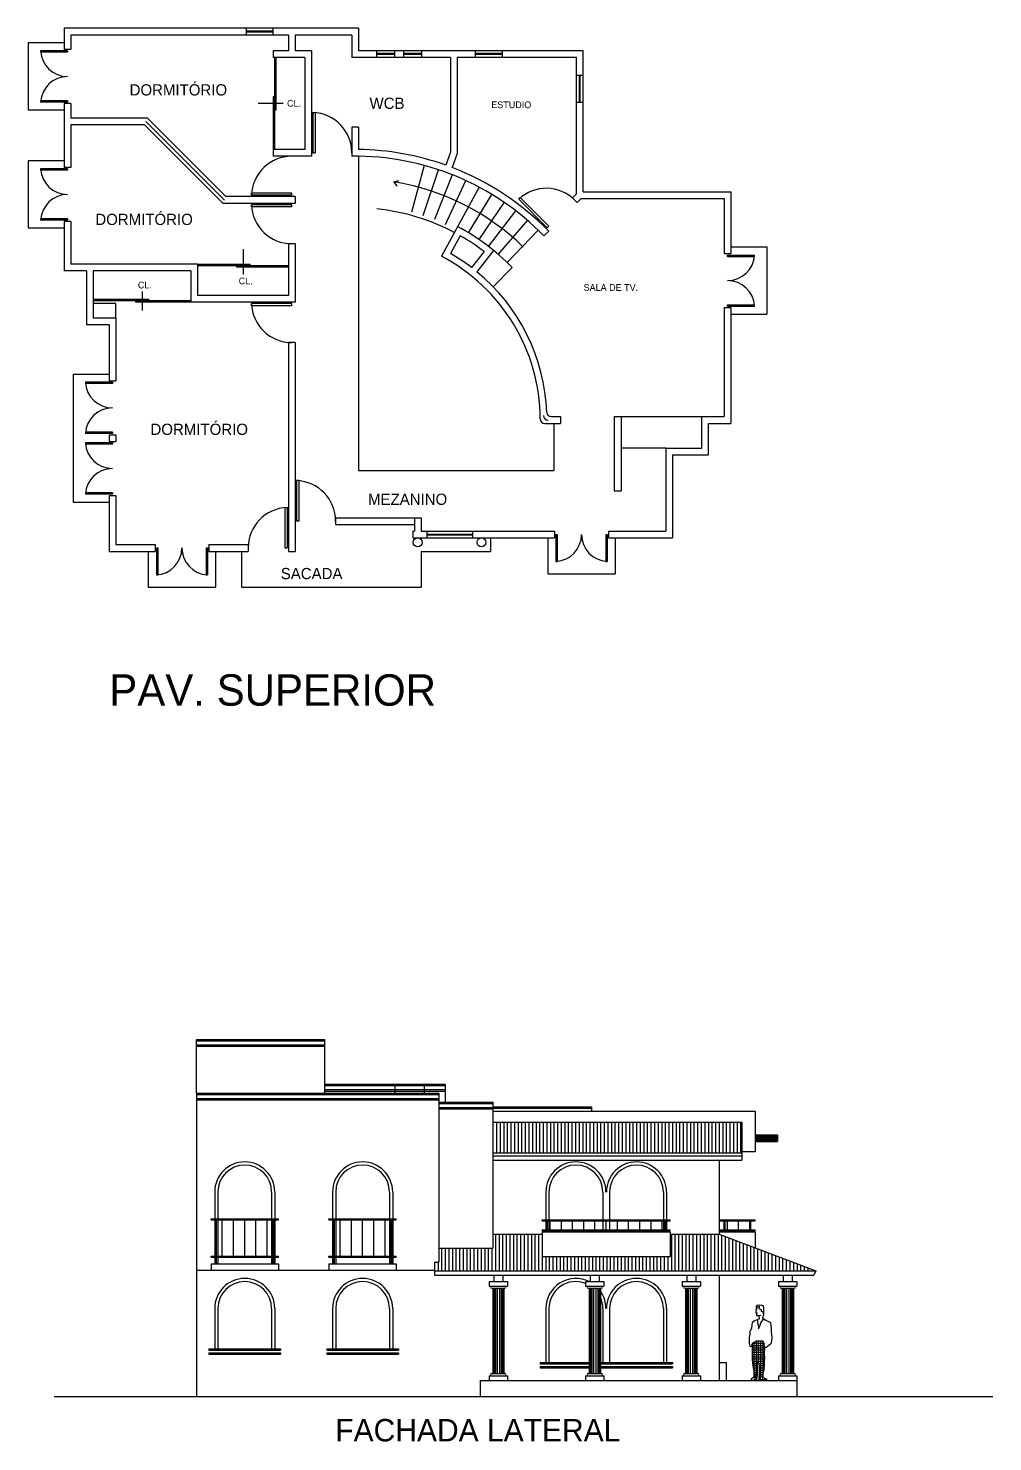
# Model space of a CAD drawing. Header units: millimetres. Extents: x 198 to 473, y 145 to 337.
# Drawn here: x 227.62 to 249.11, y 145.36 to 176.84 of the extents above; entities that cross this region are included whole.
import ezdxf

# ---------------------------------------------------------------- set-up
doc = ezdxf.new("R2010")
doc.units = ezdxf.units.MM
doc.header["$LTSCALE"] = 0.15

# ---------------------------------------------------------------- blocks, each defined once
blk = doc.blocks.new('*X2')
for p, q in [((2.267, 2.9), (2.526, 2.9)), ((2.267, 2.85), (2.528, 2.85)), ((2.271, 2.95), (2.522, 2.95)), ((2.274, 3), (2.517, 3)), ((2.3, 2.237), (2.3, 3.025)), ((2.35, 2.23), (2.35, 3.047)), ((2.4, 2.563), (2.4, 3.049)), ((2.45, 2.241), (2.45, 3.049)), ((2.5, 2.247), (2.5, 3.037)), ((2.263, 2.65), (2.527, 2.65)), ((2.266, 2.7), (2.527, 2.7)), ((2.267, 2.8), (2.524, 2.8)), ((2.267, 2.75), (2.524, 2.75)), ((2.267, 2.6), (2.524, 2.6)), ((2.272, 2.55), (2.375, 2.55)), ((2.406, 2.55), (2.524, 2.55)), ((2.276, 2.5), (2.376, 2.5)), ((2.285, 2.45), (2.377, 2.45)), ((2.295, 2.4), (2.378, 2.4)), ((2.305, 2.35), (2.378, 2.35)), ((2.314, 2.3), (2.377, 2.3)), ((2.408, 2.25), (2.411, 2.25)), ((2.41, 2.5), (2.521, 2.5)), ((2.413, 2.3), (2.494, 2.3)), ((2.414, 2.45), (2.518, 2.45)), ((2.415, 2.35), (2.502, 2.35)), ((2.417, 2.4), (2.514, 2.4)), ((2.478, 2.25), (2.495, 2.25))]:
    blk.add_line(p, q)

msp = doc.modelspace()

# ---------------------------------------------------------------- linework, layer by layer
for p, q in [((234.97966, 176.84335), (228.41966, 176.84335)), ((228.41966, 176.84335), (228.41966, 176.36835)), ((228.56966, 176.69335), (228.56966, 176.36835)), ((233.41966, 176.69335), (228.56966, 176.69335)), ((232.47966, 176.69335), (232.47966, 176.84335)), ((233.07966, 176.69335), (233.07966, 176.84335)), ((233.41966, 176.69335), (233.41966, 176.34335)), ((233.56966, 176.69335), (233.56966, 176.34335)), ((234.82966, 176.69335), (233.56966, 176.69335)), ((234.82966, 176.69335), (234.82966, 176.19335)), ((234.97966, 176.84335), (234.97966, 176.34335)), ((227.61966, 176.51835), (227.61966, 175.01835)), ((228.41966, 176.51835), (227.61966, 176.51835)), ((228.49466, 176.33835), (227.89466, 176.33835)), ((227.89466, 176.33835), (227.89466, 176.30835)), ((228.49466, 176.30835), (227.89466, 176.30835)), ((228.56966, 176.36835), (228.41966, 176.36835)), ((228.49466, 176.33835), (228.49466, 176.30835)), ((233.07966, 176.34335), (233.07966, 176.19335)), ((233.41966, 176.34335), (233.07966, 176.34335)), ((233.92966, 176.34335), (233.56966, 176.34335)), ((233.92966, 176.34335), (233.92966, 173.99287)), ((239.98695, 176.34335), (234.97966, 176.34335)), ((235.37966, 176.34335), (235.37966, 176.19335)), ((235.77966, 176.34335), (235.77966, 176.19335)), ((235.97966, 176.34335), (235.97966, 176.19335)), ((236.37966, 176.34335), (236.37966, 176.19335)), ((237.57966, 176.34335), (237.57966, 176.19335)), ((238.17966, 176.34335), (238.17966, 176.19335)), ((239.98695, 173.20063), (239.98695, 176.34335)), ((233.77966, 176.19335), (233.07966, 176.19335)), ((233.10966, 176.19335), (233.10966, 174.14335)), ((233.13966, 176.19335), (233.13966, 175.01835)), ((233.77966, 176.19335), (233.77966, 174.14335)), ((237.02966, 176.19335), (234.82966, 176.19335)), ((237.02966, 176.19335), (237.02966, 174.08177)), ((239.83695, 176.19335), (237.17966, 176.19335)), ((237.17966, 176.19335), (237.17966, 174.05493)), ((239.83695, 173.1567), (239.83695, 176.19335)), ((239.98695, 175.79335), (239.83695, 175.79335)), ((228.49466, 175.22835), (227.89466, 175.22835)), ((227.89466, 175.22835), (227.89466, 175.19835)), ((228.49466, 175.19835), (227.89466, 175.19835)), ((228.56966, 175.16835), (228.41966, 175.16835)), ((228.41966, 175.16835), (228.41966, 173.74157)), ((228.49466, 175.22835), (228.49466, 175.19835)), ((228.56966, 175.16835), (228.56966, 174.84335)), ((233.30129, 175.16835), (232.74037, 175.16835)), ((233.07966, 175.31835), (233.07966, 174.14335)), ((233.10966, 175.31835), (233.07966, 175.31835)), ((239.98695, 175.19335), (239.83695, 175.19335)), ((228.41966, 175.01835), (227.61966, 175.01835)), ((230.27395, 174.84335), (228.56966, 174.84335)), ((230.27395, 174.84335), (232.02395, 173.09335)), ((233.13966, 175.01835), (233.10966, 175.01835)), ((233.95966, 174.96835), (233.95966, 174.06835)), ((233.95966, 174.96835), (234.00966, 174.96835)), ((234.00966, 174.96835), (234.00966, 174.06835)), ((230.21182, 174.69335), (228.56966, 174.69335)), ((228.56966, 174.69335), (228.56966, 173.74157)), ((230.21182, 174.69335), (231.96182, 172.94335)), ((234.82966, 174.64335), (234.82966, 173.99287)), ((234.97966, 174.64335), (234.82966, 174.64335)), ((234.97966, 174.64335), (234.97966, 174.14288)), ((233.77966, 174.14335), (233.07966, 174.14335)), ((233.07966, 174.14335), (233.07966, 173.99287)), ((228.41966, 173.89157), (227.61966, 173.89157)), ((227.61966, 173.89157), (227.61966, 172.39157)), ((233.92966, 173.99335), (233.07966, 173.99335)), ((233.95966, 174.06835), (234.00966, 174.06835)), ((234.97966, 173.99287), (234.97966, 166.99335)), ((236.44424, 173.78803), (236.16253, 172.7506)), ((237.02966, 174.08177), (236.92363, 173.795)), ((237.17966, 174.05493), (237.06432, 173.74298)), ((227.89466, 173.71157), (227.89466, 173.68157)), ((228.49466, 173.71157), (227.89466, 173.71157)), ((228.49466, 173.68157), (227.89466, 173.68157)), ((228.56966, 173.74157), (228.41966, 173.74157)), ((228.49466, 173.71157), (228.49466, 173.68157)), ((236.41901, 172.67321), (236.75817, 173.69331)), ((237.06632, 173.58121), (236.67078, 172.58162)), ((233.49466, 173.17335), (232.59466, 173.17335)), ((232.59466, 173.12335), (232.59466, 173.17335)), ((233.49466, 173.12335), (233.49466, 173.17335)), ((235.76421, 173.42418), (235.88011, 173.45056)), ((235.76421, 173.42418), (235.76421, 173.42418)), ((235.76421, 173.42418), (235.83076, 173.32722)), ((237.66764, 173.30309), (236.82488, 171.76916)), ((236.91705, 172.47614), (237.36774, 173.4521)), ((239.74834, 173.0681), (239.83695, 173.1567)), ((239.98695, 173.20063), (243.27966, 173.20063)), ((243.27966, 173.20063), (243.27966, 171.82335)), ((233.56966, 172.94335), (231.96182, 172.94335)), ((233.56966, 173.09335), (232.02395, 173.09335)), ((233.49466, 173.12335), (232.59466, 173.12335)), ((233.49466, 172.91335), (232.59466, 172.91335)), ((232.59466, 172.86335), (232.59466, 172.91335)), ((233.49466, 172.86335), (232.59466, 172.86335)), ((233.49466, 172.86335), (233.49466, 172.91335)), ((233.56966, 173.09335), (233.56966, 172.94335)), ((237.42886, 172.28897), (237.94664, 173.14448)), ((238.22232, 172.96693), (237.65761, 172.14164)), ((238.5498, 173.03628), (238.58515, 173.07163)), ((238.5498, 173.03628), (239.18619, 172.39988)), ((238.58515, 173.07163), (239.22155, 172.43524)), ((239.74834, 173.0681), (239.85441, 172.96203)), ((239.85441, 172.96203), (239.94301, 173.05063)), ((239.94301, 173.05063), (243.12966, 173.05063)), ((243.12966, 173.05063), (243.12966, 171.82335)), ((227.89466, 172.60157), (227.89466, 172.57157)), ((228.49466, 172.60157), (227.89466, 172.60157)), ((228.49466, 172.57157), (227.89466, 172.57157)), ((228.56966, 172.54157), (228.41966, 172.54157)), ((228.41966, 172.54157), (228.41966, 171.44157)), ((228.49466, 172.60157), (228.49466, 172.57157)), ((228.56966, 172.54157), (228.56966, 171.59157)), ((237.87776, 171.98181), (238.48763, 172.77431)), ((238.74185, 172.56713), (238.08871, 171.80989)), ((228.41966, 172.39157), (227.61966, 172.39157)), ((237.2453, 172.22286), (237.02858, 171.82841)), ((238.28971, 171.62649), (238.98408, 172.34611)), ((239.11161, 172.21923), (239.21768, 172.3253)), ((239.22155, 172.43524), (239.18619, 172.39988)), ((232.40966, 171.92524), (232.40966, 171.35797)), ((233.41966, 172.04335), (233.41966, 170.89157)), ((233.56966, 172.04335), (233.41966, 172.04335)), ((233.56966, 172.04335), (233.56966, 170.74157)), ((237.99051, 171.89236), (237.61785, 171.42202)), ((243.27966, 171.97335), (244.07966, 171.97335)), ((244.07966, 171.97335), (244.07966, 170.47335)), ((231.39466, 171.59157), (228.56966, 171.59157)), ((231.39466, 171.59157), (231.39466, 170.89157)), ((231.39466, 171.59157), (232.55966, 171.59157)), ((232.55966, 171.59157), (232.55966, 171.56157)), ((237.77977, 171.86793), (237.50028, 171.51517)), ((243.12966, 171.82335), (243.27966, 171.82335)), ((243.20466, 171.79335), (243.80466, 171.79335)), ((243.20466, 171.76335), (243.20466, 171.79335)), ((243.20466, 171.76335), (243.80466, 171.76335)), ((243.80466, 171.76335), (243.80466, 171.79335)), ((228.91966, 171.44157), (228.41966, 171.44157)), ((228.91966, 171.44157), (228.91966, 170.23746)), ((229.06966, 171.44157), (229.06966, 170.38746)), ((231.24466, 171.44157), (229.06966, 171.44157)), ((231.24466, 171.44157), (231.24466, 170.74157)), ((231.39466, 171.56157), (233.41966, 171.56157)), ((232.25966, 171.56157), (232.25966, 171.53157)), ((232.25966, 171.53157), (233.41966, 171.53157)), ((237.98011, 171.08773), (238.40443, 171.51205)), ((230.15966, 170.98229), (230.15966, 170.55421)), ((230.30966, 170.80157), (229.06966, 170.80157)), ((231.24466, 170.77157), (229.06966, 170.77157)), ((229.56966, 170.71157), (229.06966, 170.71157)), ((229.56966, 170.38746), (229.56966, 170.71157)), ((230.00966, 170.77157), (230.00966, 170.74157)), ((231.24466, 170.74157), (230.00966, 170.74157)), ((230.30966, 170.80157), (230.30966, 170.77157)), ((233.56966, 170.74157), (231.24466, 170.74157)), ((233.41966, 170.89157), (231.39466, 170.89157)), ((233.49466, 170.71157), (232.59466, 170.71157)), ((232.59466, 170.66157), (232.59466, 170.71157)), ((233.49466, 170.66157), (232.59466, 170.66157)), ((233.49466, 170.66157), (233.49466, 170.71157)), ((243.20466, 170.68335), (243.80466, 170.68335)), ((243.20466, 170.65335), (243.20466, 170.68335)), ((243.20466, 170.65335), (243.80466, 170.65335)), ((243.80466, 170.65335), (243.80466, 170.68335)), ((229.56966, 170.38746), (229.06966, 170.38746)), ((229.56966, 170.38746), (229.56966, 168.98835)), ((243.12966, 170.62335), (243.27966, 170.62335)), ((243.12966, 170.62335), (243.12966, 168.19335)), ((243.27966, 170.62335), (243.27966, 168.04335)), ((243.27966, 170.47335), (244.07966, 170.47335)), ((229.41966, 170.23746), (228.91966, 170.23746)), ((229.41966, 170.23746), (229.41966, 168.98835)), ((233.41966, 169.84157), (233.41966, 165.19335)), ((233.56966, 169.84157), (233.41966, 169.84157)), ((233.56966, 169.84157), (233.56966, 165.19335)), ((228.61966, 169.13835), (228.61966, 166.28835)), ((228.61966, 169.13835), (229.41966, 169.13835)), ((228.89466, 168.95835), (228.89466, 168.92835)), ((229.49466, 168.95835), (228.89466, 168.95835)), ((229.49466, 168.92835), (228.89466, 168.92835)), ((229.41966, 168.98835), (229.56966, 168.98835)), ((229.49466, 168.95835), (229.49466, 168.92835)), ((239.27616, 168.19335), (239.47966, 168.19335)), ((239.47966, 168.19335), (239.47966, 168.04335)), ((240.67966, 168.19335), (240.67966, 166.54335)), ((240.67966, 168.19335), (240.82966, 168.19335)), ((240.82966, 168.19335), (240.82966, 166.54335)), ((240.82966, 168.19335), (242.62966, 168.19335)), ((242.62966, 167.49335), (242.62966, 168.19335)), ((242.62966, 168.19335), (243.12966, 168.19335)), ((228.89466, 167.84835), (228.89466, 167.81835)), ((229.49466, 167.84835), (228.89466, 167.84835)), ((229.49466, 167.81835), (228.89466, 167.81835)), ((229.49466, 167.84835), (229.49466, 167.81835)), ((239.12959, 168.04335), (239.47966, 168.04335)), ((239.32966, 168.04335), (239.32966, 166.99335)), ((242.77966, 167.34335), (242.77966, 168.04335)), ((242.77966, 168.04335), (243.27966, 168.04335)), ((228.89466, 167.60835), (228.89466, 167.57835)), ((229.49466, 167.60835), (228.89466, 167.60835)), ((229.49466, 167.57835), (228.89466, 167.57835)), ((229.41966, 167.78835), (229.56966, 167.78835)), ((229.41966, 167.78835), (229.41966, 167.63835)), ((229.41966, 167.63835), (229.56966, 167.63835)), ((229.49466, 167.60835), (229.49466, 167.57835)), ((229.56966, 167.78835), (229.56966, 167.63835)), ((241.82966, 167.49335), (240.82966, 167.49335)), ((241.82966, 167.49335), (241.82966, 165.64335)), ((241.82966, 167.49335), (242.62966, 167.49335)), ((241.97966, 167.34335), (241.97966, 165.49335)), ((241.97966, 167.34335), (242.77966, 167.34335)), ((234.97966, 166.99335), (239.32966, 166.99335)), ((233.59966, 166.76835), (233.59966, 165.86835)), ((233.64966, 166.76835), (233.59966, 166.76835)), ((233.64966, 166.76835), (233.64966, 165.86835)), ((240.67966, 166.54335), (240.82966, 166.54335)), ((228.61966, 166.28835), (229.41966, 166.28835)), ((228.89466, 166.49835), (228.89466, 166.46835)), ((229.49466, 166.49835), (228.89466, 166.49835)), ((229.49466, 166.46835), (228.89466, 166.46835)), ((229.41966, 166.43835), (229.56966, 166.43835)), ((229.41966, 166.43835), (229.41966, 165.19335)), ((229.49466, 166.49835), (229.49466, 166.46835)), ((229.56966, 166.43835), (229.56966, 165.34335)), ((233.33966, 166.16835), (233.33966, 165.26835)), ((233.33966, 166.16835), (233.38966, 166.16835)), ((233.38966, 166.16835), (233.38966, 165.26835)), ((234.46966, 165.94335), (236.37466, 165.94335)), ((234.46966, 165.94335), (234.46966, 165.79335)), ((236.22466, 165.94335), (236.22466, 165.64335)), ((236.37466, 165.94335), (236.37466, 165.64335)), ((233.64966, 165.86835), (233.59966, 165.86835)), ((234.46966, 165.79335), (236.22466, 165.79335)), ((236.18966, 165.64335), (236.22466, 165.64335)), ((236.18966, 165.64335), (236.18966, 165.49335)), ((236.37466, 165.64335), (239.34966, 165.64335)), ((236.49966, 165.64335), (236.49966, 165.49335)), ((237.51966, 165.64335), (237.51966, 165.49335)), ((239.34966, 165.64335), (239.34966, 165.49335)), ((240.54966, 165.64335), (240.54966, 165.49335)), ((240.54966, 165.64335), (241.82966, 165.64335)), ((229.56966, 165.34335), (230.44466, 165.34335)), ((230.44466, 165.34335), (230.44466, 165.19335)), ((231.64466, 165.34335), (231.64466, 165.19335)), ((231.64466, 165.34335), (232.51966, 165.34335)), ((232.51966, 165.34335), (232.51966, 165.19335)), ((236.18966, 165.49335), (239.34966, 165.49335)), ((237.91966, 165.49335), (237.91966, 165.19335)), ((239.19966, 165.49335), (239.19966, 164.69335)), ((239.37966, 165.56835), (239.40966, 165.56835)), ((239.37966, 165.56835), (239.37966, 164.96835)), ((239.40966, 165.56835), (239.40966, 164.96835)), ((240.48966, 165.56835), (240.51966, 165.56835)), ((240.48966, 165.56835), (240.48966, 164.96835)), ((240.51966, 165.56835), (240.51966, 164.96835)), ((240.54966, 165.49335), (241.97966, 165.49335)), ((240.69966, 165.49335), (240.69966, 164.69335)), ((229.41966, 165.19335), (230.44466, 165.19335)), ((230.29466, 165.19335), (230.29466, 164.39335)), ((230.47466, 165.26835), (230.50466, 165.26835)), ((230.47466, 165.26835), (230.47466, 164.66835)), ((230.50466, 165.26835), (230.50466, 164.66835)), ((231.58466, 165.26835), (231.61466, 165.26835)), ((231.58466, 165.26835), (231.58466, 164.66835)), ((231.61466, 165.26835), (231.61466, 164.66835)), ((231.64466, 165.19335), (232.51966, 165.19335)), ((231.79466, 165.19335), (231.79466, 164.39335)), ((232.36966, 165.19335), (232.36966, 164.39335)), ((233.33966, 165.26835), (233.38966, 165.26835)), ((233.41966, 165.19335), (233.56966, 165.19335)), ((236.37466, 165.19335), (236.37466, 164.39335)), ((236.37466, 165.19335), (237.91966, 165.19335)), ((239.37966, 164.96835), (239.40966, 164.96835)), ((240.48966, 164.96835), (240.51966, 164.96835)), ((230.47466, 164.66835), (230.50466, 164.66835)), ((231.58466, 164.66835), (231.61466, 164.66835)), ((239.19966, 164.69335), (240.69966, 164.69335)), ((230.29466, 164.39335), (231.79466, 164.39335)), ((232.36966, 164.39335), (236.37466, 164.39335)), ((231.36884, 154.32372), (234.21932, 154.32372)), ((231.36884, 153.12372), (231.36884, 154.32372)), ((231.36884, 154.29372), (234.21932, 154.29372)), ((234.21932, 154.32372), (234.21932, 153.12372)), ((231.36884, 154.20372), (234.21932, 154.20372)), ((231.36884, 154.17372), (234.21932, 154.17372)), ((234.21932, 153.32372), (236.90776, 153.32372)), ((235.78562, 153.32372), (235.78562, 153.12372)), ((236.44303, 153.32372), (236.44303, 153.12372)), ((236.90776, 153.32372), (236.90776, 152.92372)), ((231.36884, 153.12372), (231.36884, 146.36972)), ((231.36884, 153.12372), (236.77061, 153.12372)), ((231.36884, 153.09372), (236.77061, 153.09372)), ((231.36884, 153.00372), (236.77061, 153.00372)), ((234.21932, 153.29372), (236.90776, 153.29372)), ((234.21932, 153.20372), (236.90776, 153.20372)), ((234.21932, 153.17372), (236.90776, 153.17372)), ((236.77061, 153.12372), (236.77061, 149.36211)), ((231.36884, 152.97372), (236.77061, 152.97372)), ((236.77061, 152.92372), (237.97473, 152.92372)), ((236.77061, 152.89372), (237.97473, 152.89372)), ((236.77061, 152.80372), (237.97473, 152.80372)), ((236.77061, 152.77372), (237.97473, 152.77372)), ((237.97473, 152.92372), (237.97473, 149.67462)), ((237.97473, 152.82372), (240.16884, 152.82372)), ((237.97473, 152.79372), (240.16884, 152.79372)), ((237.97473, 152.72372), (243.81884, 152.72372)), ((240.16884, 152.82372), (240.16884, 152.72372)), ((243.81884, 152.72372), (243.81884, 151.82372)), ((243.51884, 151.82372), (243.81884, 151.82372)), ((237.97473, 151.63102), (243.51884, 151.63102)), ((243.01884, 151.63102), (243.01884, 149.98714)), ((243.51884, 151.72957), (243.51884, 151.63102)), ((231.69384, 150.32372), (233.19384, 150.32372)), ((231.69384, 150.30372), (231.69384, 150.32372)), ((231.69384, 150.30372), (233.19384, 150.30372)), ((231.79384, 149.49372), (231.79384, 150.30372)), ((231.81384, 149.49372), (231.81384, 150.30372)), ((231.94384, 149.49372), (231.94384, 150.30372)), ((232.19384, 149.49372), (232.19384, 150.30372)), ((232.44384, 149.49372), (232.44384, 150.30372)), ((232.69384, 149.49372), (232.69384, 150.30372)), ((232.94384, 149.49372), (232.94384, 150.30372)), ((233.07384, 149.49372), (233.07384, 150.30372)), ((233.09384, 149.49372), (233.09384, 150.30372)), ((233.19384, 150.30372), (233.19384, 150.32372)), ((234.32061, 150.32372), (235.82061, 150.32372)), ((234.32061, 150.30372), (234.32061, 150.32372)), ((234.32061, 150.30372), (235.82061, 150.30372)), ((234.42061, 149.49372), (234.42061, 150.30372)), ((234.44061, 149.49372), (234.44061, 150.30372)), ((234.57061, 149.49372), (234.57061, 150.30372)), ((234.82061, 149.49372), (234.82061, 150.30372)), ((235.07061, 149.49372), (235.07061, 150.30372)), ((235.32061, 149.49372), (235.32061, 150.30372)), ((235.57061, 149.49372), (235.57061, 150.30372)), ((235.70061, 149.49372), (235.70061, 150.30372)), ((235.72061, 149.49372), (235.72061, 150.30372)), ((235.82061, 150.30372), (235.82061, 150.32372)), ((239.07384, 150.30372), (241.92384, 150.30372)), ((239.07384, 150.28372), (239.07384, 150.30372)), ((239.07384, 150.28372), (241.92384, 150.28372)), ((239.17384, 150.08496), (239.17384, 150.28372)), ((239.19384, 150.08496), (239.19384, 150.28372)), ((239.24884, 150.08496), (239.24884, 150.28372)), ((239.49884, 150.08496), (239.49884, 150.28372)), ((239.74884, 150.08496), (239.74884, 150.28372)), ((239.99884, 150.08496), (239.99884, 150.28372)), ((240.24884, 150.08496), (240.24884, 150.28372)), ((240.49884, 150.08496), (240.49884, 150.28372)), ((240.74884, 150.08496), (240.74884, 150.28372)), ((240.99884, 150.08496), (240.99884, 150.28372)), ((241.24884, 150.08496), (241.24884, 150.28372)), ((241.49884, 150.08496), (241.49884, 150.28372)), ((241.74884, 150.08496), (241.74884, 150.28372)), ((241.80384, 150.08496), (241.80384, 150.28372)), ((241.82384, 150.08496), (241.82384, 150.28372)), ((241.92384, 150.28372), (241.92384, 150.30372)), ((243.01884, 150.30372), (243.81884, 150.30372)), ((243.01884, 150.28372), (243.81884, 150.28372)), ((243.11884, 150.28372), (243.11884, 150.08496)), ((243.13884, 150.28372), (243.13884, 150.08496)), ((243.19884, 150.08496), (243.19884, 150.28372)), ((243.44884, 150.08496), (243.44884, 150.28372)), ((243.69884, 150.08496), (243.69884, 150.28372)), ((243.71884, 150.08496), (243.71884, 150.28372)), ((243.81884, 150.28372), (243.81884, 150.30372)), ((239.07384, 150.08496), (241.92384, 150.08496)), ((239.07384, 150.06496), (239.07384, 150.08496)), ((239.07384, 150.06496), (241.92384, 150.06496)), ((239.07384, 150.03496), (241.92384, 150.03496)), ((239.07384, 150.03496), (239.07384, 149.48711)), ((239.17384, 150.03496), (239.17384, 150.06496)), ((239.19384, 150.03496), (239.19384, 150.06496)), ((241.80384, 150.03496), (241.80384, 150.06496)), ((241.82384, 150.03496), (241.82384, 150.06496)), ((241.92384, 150.06496), (241.92384, 150.08496)), ((241.92384, 150.03496), (241.92384, 149.48711)), ((243.01884, 150.08496), (243.81884, 150.08496)), ((243.01884, 150.06496), (243.81884, 150.06496)), ((243.01884, 150.03496), (243.81884, 150.03496)), ((243.11884, 150.06496), (243.11884, 150.03496)), ((243.13884, 150.06496), (243.13884, 150.03496)), ((243.69884, 150.03496), (243.69884, 150.06496)), ((243.71884, 150.03496), (243.71884, 150.06496)), ((243.81884, 150.06496), (243.81884, 150.08496)), ((243.81884, 150.03496), (243.81884, 149.68302)), ((231.69384, 149.47372), (231.69384, 149.49372)), ((231.69384, 149.49372), (233.19384, 149.49372)), ((231.69384, 149.47372), (233.19384, 149.47372)), ((231.69384, 149.32372), (233.19384, 149.32372)), ((231.69384, 149.32372), (231.69384, 149.18372)), ((231.79384, 149.32372), (231.79384, 149.47372)), ((231.81384, 149.32372), (231.81384, 149.47372)), ((233.07384, 149.32372), (233.07384, 149.47372)), ((233.09384, 149.32372), (233.09384, 149.47372)), ((233.19384, 149.47372), (233.19384, 149.49372)), ((233.19384, 149.32372), (233.19384, 149.18372)), ((234.32061, 149.47372), (234.32061, 149.49372)), ((234.32061, 149.49372), (235.82061, 149.49372)), ((234.32061, 149.47372), (235.82061, 149.47372)), ((234.32061, 149.32372), (234.32061, 149.18372)), ((234.32061, 149.32372), (235.82061, 149.32372)), ((234.42061, 149.32372), (234.42061, 149.47372)), ((234.44061, 149.32372), (234.44061, 149.47372)), ((235.70061, 149.32372), (235.70061, 149.47372)), ((235.72061, 149.32372), (235.72061, 149.47372)), ((235.82061, 149.47372), (235.82061, 149.49372)), ((235.82061, 149.32372), (235.82061, 149.18372)), ((231.36884, 149.18372), (236.67061, 149.18372)), ((243.01884, 149.0748), (243.01884, 146.72972)), ((231.64384, 147.42972), (233.24384, 147.42972)), ((231.64384, 147.42972), (231.64384, 147.39972)), ((231.64384, 147.39972), (233.24384, 147.39972)), ((231.64384, 147.33972), (233.24384, 147.33972)), ((231.64384, 147.33972), (231.64384, 147.30972)), ((231.84384, 147.33972), (233.04384, 147.33972)), ((233.24384, 147.42972), (233.24384, 147.39972)), ((233.24384, 147.33972), (233.24384, 147.30972)), ((234.27061, 147.42972), (235.87061, 147.42972)), ((234.27061, 147.42972), (234.27061, 147.39972)), ((234.27061, 147.39972), (235.87061, 147.39972)), ((234.27061, 147.33972), (235.87061, 147.33972)), ((234.27061, 147.33972), (234.27061, 147.30972)), ((235.87061, 147.42972), (235.87061, 147.39972)), ((235.87061, 147.33972), (235.87061, 147.30972)), ((231.64384, 147.30972), (233.24384, 147.30972)), ((234.27061, 147.30972), (235.87061, 147.30972)), ((239.02384, 147.12972), (240.11884, 147.12972)), ((239.02384, 147.12972), (239.02384, 147.09972)), ((239.02384, 147.09972), (240.11884, 147.09972)), ((239.02384, 147.03972), (240.11884, 147.03972)), ((239.02384, 147.03972), (239.02384, 147.00972)), ((240.36884, 147.12972), (241.97384, 147.12972)), ((240.36884, 147.09972), (241.97384, 147.09972)), ((240.36884, 147.03972), (241.97384, 147.03972)), ((241.97384, 147.12972), (241.97384, 147.09972)), ((241.97384, 147.03972), (241.97384, 147.00972)), ((243.01884, 147.12972), (243.16884, 147.12972)), ((243.16884, 147.12972), (243.16884, 146.72972)), ((237.68884, 146.72972), (244.74884, 146.72972)), ((237.68884, 146.72972), (237.68884, 146.36972)), ((239.02384, 147.00972), (240.11884, 147.00972)), ((240.36884, 147.00972), (241.97384, 147.00972)), ((244.74884, 146.72972), (244.74884, 146.36972)), ((228.1953, 146.36972), (249.11245, 146.36972))]:
    msp.add_line(p, q)
at = {"color": 210}
for p, q in [((233.07966, 176.77835), (232.47966, 176.77835)), ((233.07966, 176.75835), (232.47966, 176.75835)), ((235.77966, 176.27835), (235.37966, 176.27835)), ((235.77966, 176.25835), (235.37966, 176.25835)), ((236.37966, 176.27835), (235.97966, 176.27835)), ((236.37966, 176.25835), (235.97966, 176.25835)), ((238.17966, 176.27835), (237.57966, 176.27835)), ((238.17966, 176.25835), (237.57966, 176.25835)), ((239.90195, 175.19335), (239.90195, 175.79335)), ((239.92195, 175.19335), (239.92195, 175.79335)), ((236.49966, 165.57835), (237.51966, 165.57835)), ((236.49966, 165.55835), (237.51966, 165.55835))]:
    msp.add_line(p, q, dxfattribs=at)
at = {"color": 1}
msp.add_line((230.24289, 174.76835), (231.99289, 173.01835), dxfattribs=at)
at = {"color": 22}
for p, q in [((237.97473, 152.47939), (243.51884, 152.47939)), ((238.05473, 152.47939), (238.05473, 151.7983)), ((238.13473, 152.47939), (238.13473, 151.7983)), ((238.21473, 152.47939), (238.21473, 151.7983)), ((238.29473, 152.47939), (238.29473, 151.7983)), ((238.37473, 152.47939), (238.37473, 151.7983)), ((238.45473, 152.47939), (238.45473, 151.7983)), ((238.53473, 152.47939), (238.53473, 151.7983)), ((238.61473, 152.47939), (238.61473, 151.7983)), ((238.69473, 152.47939), (238.69473, 151.7983)), ((238.77473, 152.47939), (238.77473, 151.7983)), ((238.85473, 152.47939), (238.85473, 151.7983)), ((238.93473, 152.47939), (238.93473, 151.7983)), ((239.01473, 152.47939), (239.01473, 151.7983)), ((239.09473, 152.47939), (239.09473, 151.7983)), ((239.17473, 152.47939), (239.17473, 151.7983)), ((239.25473, 152.47939), (239.25473, 151.7983)), ((239.33473, 152.47939), (239.33473, 151.7983)), ((239.41473, 152.47939), (239.41473, 151.7983)), ((239.49473, 152.47939), (239.49473, 151.7983)), ((239.57473, 152.47939), (239.57473, 151.7983)), ((239.65473, 152.47939), (239.65473, 151.7983)), ((239.73473, 152.47939), (239.73473, 151.7983)), ((239.81473, 152.47939), (239.81473, 151.7983)), ((239.89473, 152.47939), (239.89473, 151.7983)), ((239.97473, 152.47939), (239.97473, 151.7983)), ((240.05473, 152.47939), (240.05473, 151.7983)), ((240.13473, 152.47939), (240.13473, 151.7983)), ((240.21473, 152.47939), (240.21473, 151.7983)), ((240.29473, 152.47939), (240.29473, 151.7983)), ((240.37473, 152.47939), (240.37473, 151.7983)), ((240.45473, 152.47939), (240.45473, 151.7983)), ((240.53473, 152.47939), (240.53473, 151.7983)), ((240.61473, 152.47939), (240.61473, 151.7983)), ((240.69473, 152.47939), (240.69473, 151.7983)), ((240.77473, 152.47939), (240.77473, 151.7983)), ((240.85473, 152.47939), (240.85473, 151.7983)), ((240.93473, 152.47939), (240.93473, 151.7983)), ((241.01473, 152.47939), (241.01473, 151.7983)), ((241.09473, 152.47939), (241.09473, 151.7983)), ((241.17473, 152.47939), (241.17473, 151.7983)), ((241.25473, 152.47939), (241.25473, 151.7983)), ((241.33473, 152.47939), (241.33473, 151.7983)), ((241.41473, 152.47939), (241.41473, 151.7983)), ((241.49473, 152.47939), (241.49473, 151.7983)), ((241.57473, 152.47939), (241.57473, 151.7983)), ((241.65473, 152.47939), (241.65473, 151.7983)), ((241.73473, 152.47939), (241.73473, 151.7983)), ((241.81473, 152.47939), (241.81473, 151.7983)), ((241.89473, 152.47939), (241.89473, 151.7983)), ((241.97473, 152.47939), (241.97473, 151.7983)), ((242.05473, 152.47939), (242.05473, 151.7983)), ((242.13473, 152.47939), (242.13473, 151.7983)), ((242.21473, 152.47939), (242.21473, 151.7983)), ((242.29473, 152.47939), (242.29473, 151.7983)), ((242.37473, 152.47939), (242.37473, 151.7983)), ((242.45473, 152.47939), (242.45473, 151.7983)), ((242.53473, 152.47939), (242.53473, 151.7983)), ((242.61473, 152.47939), (242.61473, 151.7983)), ((242.69473, 152.47939), (242.69473, 151.7983)), ((242.77473, 152.47939), (242.77473, 151.7983)), ((242.85473, 152.47939), (242.85473, 151.7983)), ((242.93473, 152.47939), (242.93473, 151.7983)), ((243.01473, 152.47939), (243.01473, 151.7983)), ((243.09473, 152.47939), (243.09473, 151.7983)), ((243.17473, 152.47939), (243.17473, 151.7983)), ((243.25473, 152.47939), (243.25473, 151.7983)), ((243.33473, 152.47939), (243.33473, 151.7983)), ((243.41473, 152.47939), (243.41473, 151.7983)), ((243.49473, 152.47939), (243.49473, 151.7983)), ((243.51884, 152.47939), (243.51884, 151.72957)), ((243.81884, 152.19872), (244.31884, 152.19872)), ((243.81884, 152.18872), (244.31884, 152.18872)), ((243.81884, 152.16872), (244.31884, 152.16872)), ((243.81884, 152.13872), (244.31884, 152.13872)), ((243.81884, 152.10872), (244.31884, 152.10872)), ((243.81884, 152.07872), (244.31884, 152.07872)), ((243.81884, 152.05872), (244.31884, 152.05872)), ((244.31884, 152.19872), (244.31884, 152.04872)), ((237.97473, 151.7983), (243.51884, 151.7983)), ((243.81884, 152.04872), (244.31884, 152.04872)), ((237.97473, 151.72957), (243.51884, 151.72957)), ((237.97473, 149.98714), (239.07384, 149.98714)), ((238.03061, 149.98714), (238.03061, 149.16983)), ((238.11061, 149.98714), (238.11061, 149.16983)), ((238.19061, 149.98714), (238.19061, 149.16983)), ((238.27061, 149.98714), (238.27061, 149.16983)), ((238.35061, 149.98714), (238.35061, 149.16983)), ((238.43061, 149.98714), (238.43061, 149.16983)), ((238.51061, 149.98714), (238.51061, 149.16983)), ((238.59061, 149.98714), (238.59061, 149.16983)), ((238.67061, 149.98714), (238.67061, 149.16983)), ((238.75061, 149.98714), (238.75061, 149.16983)), ((238.83061, 149.98714), (238.83061, 149.16983)), ((238.91061, 149.98714), (238.91061, 149.16983)), ((238.99061, 149.98714), (238.99061, 149.16983)), ((239.07061, 149.98714), (239.07061, 149.16983)), ((241.92384, 149.98714), (243.01884, 149.98714)), ((241.95061, 149.98714), (241.95061, 149.16983)), ((242.03061, 149.98714), (242.03061, 149.16983)), ((242.11061, 149.98714), (242.11061, 149.16983)), ((242.19061, 149.98714), (242.19061, 149.16983)), ((242.27061, 149.98714), (242.27061, 149.16983)), ((242.35061, 149.98714), (242.35061, 149.16983)), ((242.43061, 149.98714), (242.43061, 149.16983)), ((242.51061, 149.98714), (242.51061, 149.16983)), ((242.59061, 149.98714), (242.59061, 149.16983)), ((242.67061, 149.98714), (242.67061, 149.16983)), ((242.75061, 149.98714), (242.75061, 149.16983)), ((242.83061, 149.98714), (242.83061, 149.16983)), ((242.91061, 149.98714), (242.91061, 149.16983)), ((242.99061, 149.98714), (242.99061, 149.16983)), ((243.01884, 149.98714), (245.16884, 149.16983)), ((243.07061, 149.96745), (243.07061, 149.16983)), ((243.15061, 149.93704), (243.15061, 149.16983)), ((243.23061, 149.90663), (243.23061, 149.16983)), ((243.31061, 149.87622), (243.31061, 149.16983)), ((236.77061, 149.67462), (237.97473, 149.67462)), ((236.83061, 149.67462), (236.83061, 149.16983)), ((236.91061, 149.67462), (236.91061, 149.16983)), ((236.99061, 149.67462), (236.99061, 149.16983)), ((237.07061, 149.67462), (237.07061, 149.16983)), ((237.15061, 149.67462), (237.15061, 149.16983)), ((237.23061, 149.67462), (237.23061, 149.16983)), ((237.31061, 149.67462), (237.31061, 149.16983)), ((237.39061, 149.67462), (237.39061, 149.16983)), ((237.47061, 149.67462), (237.47061, 149.16983)), ((237.55061, 149.67462), (237.55061, 149.16983)), ((237.63061, 149.67462), (237.63061, 149.16983)), ((237.71061, 149.67462), (237.71061, 149.16983)), ((237.79061, 149.67462), (237.79061, 149.16983)), ((237.87061, 149.67462), (237.87061, 149.16983)), ((237.95061, 149.67462), (237.95061, 149.16983)), ((243.39061, 149.84581), (243.39061, 149.16983)), ((243.47061, 149.8154), (243.47061, 149.16983)), ((243.55061, 149.78499), (243.55061, 149.16983)), ((243.63061, 149.75457), (243.63061, 149.16983)), ((243.71061, 149.72416), (243.71061, 149.16983)), ((243.79061, 149.69375), (243.79061, 149.16983)), ((243.87061, 149.66334), (243.87061, 149.16983)), ((243.95061, 149.63293), (243.95061, 149.16983)), ((244.03061, 149.60252), (244.03061, 149.16983)), ((244.11061, 149.5721), (244.11061, 149.16983)), ((244.19061, 149.54169), (244.19061, 149.16983)), ((236.67061, 149.36211), (236.77061, 149.36211)), ((236.67061, 149.36211), (236.67061, 149.0748)), ((236.75061, 149.36211), (236.75061, 149.16983)), ((239.07384, 149.48711), (241.92384, 149.48711)), ((239.15061, 149.48711), (239.15061, 149.16983)), ((239.23061, 149.48711), (239.23061, 149.16983)), ((239.31061, 149.48711), (239.31061, 149.16983)), ((239.39061, 149.48711), (239.39061, 149.16983)), ((239.47061, 149.48711), (239.47061, 149.16983)), ((239.55061, 149.48711), (239.55061, 149.16983)), ((239.63061, 149.48711), (239.63061, 149.16983)), ((239.71061, 149.48711), (239.71061, 149.16983)), ((239.79061, 149.48711), (239.79061, 149.16983)), ((239.87061, 149.48711), (239.87061, 149.16983)), ((239.95061, 149.48711), (239.95061, 149.16983)), ((240.03061, 149.48711), (240.03061, 149.16983)), ((240.11061, 149.48711), (240.11061, 149.16983)), ((240.19061, 149.48711), (240.19061, 149.16983)), ((240.27061, 149.48711), (240.27061, 149.16983)), ((240.35061, 149.48711), (240.35061, 149.16983)), ((240.43061, 149.48711), (240.43061, 149.16983)), ((240.51061, 149.48711), (240.51061, 149.16983)), ((240.59061, 149.48711), (240.59061, 149.16983)), ((240.67061, 149.48711), (240.67061, 149.16983)), ((240.75061, 149.48711), (240.75061, 149.16983)), ((240.83061, 149.48711), (240.83061, 149.16983)), ((240.91061, 149.48711), (240.91061, 149.16983)), ((240.99061, 149.48711), (240.99061, 149.16983)), ((241.07061, 149.48711), (241.07061, 149.16983)), ((241.15061, 149.48711), (241.15061, 149.16983)), ((241.23061, 149.48711), (241.23061, 149.16983)), ((241.31061, 149.48711), (241.31061, 149.16983)), ((241.39061, 149.48711), (241.39061, 149.16983)), ((241.47061, 149.48711), (241.47061, 149.16983)), ((241.55061, 149.48711), (241.55061, 149.16983)), ((241.63061, 149.48711), (241.63061, 149.16983)), ((241.71061, 149.48711), (241.71061, 149.16983)), ((241.79061, 149.48711), (241.79061, 149.16983)), ((241.87061, 149.48711), (241.87061, 149.16983)), ((244.27061, 149.51128), (244.27061, 149.16983)), ((244.35061, 149.48087), (244.35061, 149.16983)), ((244.43061, 149.45046), (244.43061, 149.16983)), ((244.51061, 149.42005), (244.51061, 149.16983)), ((244.59061, 149.38964), (244.59061, 149.16983)), ((244.67061, 149.35922), (244.67061, 149.16983)), ((244.75061, 149.32881), (244.75061, 149.16983)), ((244.83061, 149.2984), (244.83061, 149.16983)), ((244.91061, 149.26799), (244.91061, 149.16983)), ((244.99061, 149.23758), (244.99061, 149.16983)), ((236.67061, 149.16983), (245.16884, 149.16983)), ((236.67061, 149.0748), (245.1263, 149.0748)), ((237.99384, 149.0748), (237.99384, 148.92972)), ((238.19384, 149.0748), (238.19384, 148.92972)), ((240.14384, 149.0748), (240.14384, 148.92972)), ((240.34384, 149.0748), (240.34384, 148.92972)), ((242.29384, 149.0748), (242.29384, 148.92972)), ((242.49384, 149.0748), (242.49384, 148.92972)), ((244.44384, 149.0748), (244.44384, 148.92972)), ((244.64384, 149.0748), (244.64384, 148.92972)), ((245.16884, 149.16983), (245.1263, 149.0748))]:
    msp.add_line(p, q, dxfattribs=at)
at = {"color": 14}
for p, q in [((231.77384, 150.92372), (231.77384, 150.32372)), ((231.84384, 150.92372), (231.84384, 150.32372)), ((233.04384, 150.92372), (233.04384, 150.32372)), ((233.11384, 150.92372), (233.11384, 150.32372)), ((234.40061, 150.92372), (234.40061, 150.32372)), ((234.47061, 150.92372), (234.47061, 150.32372)), ((235.67061, 150.92372), (235.67061, 150.32372)), ((235.74061, 150.92372), (235.74061, 150.32372)), ((239.15384, 150.92372), (239.15384, 150.30372)), ((239.22384, 150.92372), (239.22384, 150.30372)), ((240.42384, 150.92372), (240.42384, 150.30372)), ((240.57384, 150.92372), (240.57384, 150.30372)), ((241.77384, 150.92372), (241.77384, 150.30372)), ((241.84384, 150.92372), (241.84384, 150.30372)), ((231.77384, 150.30372), (231.77384, 149.49372)), ((231.84384, 150.30372), (231.84384, 149.49372)), ((233.04384, 150.30372), (233.04384, 149.49372)), ((233.11384, 150.30372), (233.11384, 149.49372)), ((234.40061, 150.30372), (234.40061, 149.49372)), ((234.47061, 150.30372), (234.47061, 149.49372)), ((235.67061, 150.30372), (235.67061, 149.49372)), ((235.74061, 150.30372), (235.74061, 149.49372)), ((239.15384, 150.28372), (239.15384, 150.08496)), ((239.22384, 150.28372), (239.22384, 150.08496)), ((240.42384, 150.28372), (240.42384, 150.08496)), ((240.57384, 150.28372), (240.57384, 150.08496)), ((241.77384, 150.28372), (241.77384, 150.08496)), ((241.84384, 150.28372), (241.84384, 150.08496)), ((239.15384, 150.06496), (239.15384, 150.03496)), ((239.22384, 150.06496), (239.22384, 150.03496)), ((240.42384, 150.06496), (240.42384, 150.03496)), ((240.57384, 150.06496), (240.57384, 150.03496)), ((241.77384, 150.06496), (241.77384, 150.03496)), ((241.84384, 150.06496), (241.84384, 150.03496)), ((231.77384, 149.47372), (231.77384, 149.32372)), ((231.84384, 149.47372), (231.84384, 149.32372)), ((233.04384, 149.47372), (233.04384, 149.32372)), ((233.11384, 149.47372), (233.11384, 149.32372)), ((234.40061, 149.47372), (234.40061, 149.32372)), ((234.47061, 149.47372), (234.47061, 149.32372)), ((235.67061, 149.47372), (235.67061, 149.32372)), ((235.74061, 149.47372), (235.74061, 149.32372)), ((231.77384, 148.32972), (231.77384, 147.42972)), ((231.84384, 148.32972), (231.84384, 147.42972)), ((233.04384, 148.32972), (233.04384, 147.42972)), ((233.11384, 148.32972), (233.11384, 147.42972)), ((234.40061, 148.32972), (234.40061, 147.42972)), ((234.47061, 148.32972), (234.47061, 147.42972)), ((235.67061, 148.32972), (235.67061, 147.42972)), ((235.74061, 148.32972), (235.74061, 147.42972)), ((239.15384, 148.32972), (239.15384, 147.12972)), ((239.22384, 148.32972), (239.22384, 147.12972)), ((240.42384, 148.32972), (240.42384, 147.12972)), ((240.57384, 148.32972), (240.57384, 147.12972)), ((241.77384, 148.32972), (241.77384, 147.12972)), ((241.84384, 148.32972), (241.84384, 147.12972))]:
    msp.add_line(p, q, dxfattribs=at)
at = {"color": 251}
for p, q in [((237.88884, 148.92972), (237.88884, 148.82972)), ((237.88884, 148.92972), (238.29884, 148.92972)), ((238.29884, 148.92972), (238.29884, 148.82972)), ((240.03884, 148.92972), (240.44884, 148.92972)), ((240.03884, 148.92972), (240.03884, 148.82972)), ((240.44884, 148.92972), (240.44884, 148.82972)), ((242.18884, 148.92972), (242.18884, 148.82972)), ((242.18884, 148.92972), (242.59884, 148.92972)), ((242.59884, 148.92972), (242.59884, 148.82972)), ((244.33884, 148.92972), (244.74884, 148.92972)), ((244.33884, 148.92972), (244.33884, 148.82972)), ((244.74884, 148.92972), (244.74884, 148.82972)), ((237.88884, 148.82972), (238.29884, 148.82972)), ((237.94884, 148.77972), (238.23884, 148.77972)), ((237.96884, 148.77972), (237.96884, 146.87972)), ((237.97884, 148.77972), (237.97884, 146.87972)), ((237.99884, 148.77972), (237.99884, 146.87972)), ((238.02884, 148.77972), (238.02884, 146.87972)), ((238.06884, 148.77972), (238.06884, 146.87972)), ((238.11884, 148.77972), (238.11884, 146.87972)), ((238.15884, 148.77972), (238.15884, 146.87972)), ((238.18884, 148.77972), (238.18884, 146.87972)), ((238.20884, 148.77972), (238.20884, 146.87972)), ((238.21884, 148.77972), (238.21884, 146.87972)), ((240.03884, 148.82972), (240.44884, 148.82972)), ((240.09884, 148.77972), (240.38884, 148.77972)), ((240.11884, 148.77972), (240.11884, 146.87972)), ((240.12884, 148.77972), (240.12884, 146.87972)), ((240.14884, 148.77972), (240.14884, 146.87972)), ((240.17884, 148.77972), (240.17884, 146.87972)), ((240.21884, 148.77972), (240.21884, 146.87972)), ((240.26884, 148.77972), (240.26884, 146.87972)), ((240.30884, 148.77972), (240.30884, 146.87972)), ((240.33884, 148.77972), (240.33884, 146.87972)), ((240.35884, 148.77972), (240.35884, 146.87972)), ((240.36884, 148.77972), (240.36884, 146.87972)), ((242.18884, 148.82972), (242.59884, 148.82972)), ((242.24884, 148.77972), (242.53884, 148.77972)), ((242.26884, 148.77972), (242.26884, 146.87972)), ((242.27884, 148.77972), (242.27884, 146.87972)), ((242.29884, 148.77972), (242.29884, 146.87972)), ((242.32884, 148.77972), (242.32884, 146.87972)), ((242.36884, 148.77972), (242.36884, 146.87972)), ((242.41884, 148.77972), (242.41884, 146.87972)), ((242.45884, 148.77972), (242.45884, 146.87972)), ((242.48884, 148.77972), (242.48884, 146.87972)), ((242.50884, 148.77972), (242.50884, 146.87972)), ((242.51884, 148.77972), (242.51884, 146.87972)), ((244.33884, 148.82972), (244.74884, 148.82972)), ((244.39884, 148.77972), (244.68884, 148.77972)), ((244.41884, 148.77972), (244.41884, 146.87972)), ((244.42884, 148.77972), (244.42884, 146.87972)), ((244.44884, 148.77972), (244.44884, 146.87972)), ((244.47884, 148.77972), (244.47884, 146.87972)), ((244.51884, 148.77972), (244.51884, 146.87972)), ((244.56884, 148.77972), (244.56884, 146.87972)), ((244.60884, 148.77972), (244.60884, 146.87972)), ((244.63884, 148.77972), (244.63884, 146.87972)), ((244.65884, 148.77972), (244.65884, 146.87972)), ((244.66884, 148.77972), (244.66884, 146.87972)), ((237.88884, 146.82972), (237.88884, 146.72972)), ((237.88884, 146.82972), (238.29884, 146.82972)), ((237.94884, 146.87972), (238.23884, 146.87972)), ((238.29884, 146.82972), (238.29884, 146.72972)), ((240.03884, 146.82972), (240.44884, 146.82972)), ((240.03884, 146.82972), (240.03884, 146.72972)), ((240.09884, 146.87972), (240.38884, 146.87972)), ((240.44884, 146.82972), (240.44884, 146.72972)), ((242.18884, 146.82972), (242.18884, 146.72972)), ((242.18884, 146.82972), (242.59884, 146.82972)), ((242.24884, 146.87972), (242.53884, 146.87972)), ((242.59884, 146.82972), (242.59884, 146.72972)), ((244.33884, 146.82972), (244.33884, 146.72972)), ((244.33884, 146.82972), (244.74884, 146.82972)), ((244.39884, 146.87972), (244.68884, 146.87972)), ((244.74884, 146.82972), (244.74884, 146.72972))]:
    msp.add_line(p, q, dxfattribs=at)
at = {"color": 0, "linetype": 'ByBlock'}
for p, q in [((243.8474, 148.3119), (243.83387, 148.25184)), ((243.85506, 148.39994), (243.8387, 148.37271)), ((243.8387, 148.37271), (243.8387, 148.34549)), ((243.8387, 148.34549), (243.85915, 148.32507)), ((243.84289, 148.29689), (243.86544, 148.35695)), ((243.87959, 148.39994), (243.85506, 148.39994)), ((243.86544, 148.35695), (243.91957, 148.37947)), ((243.90413, 148.40675), (243.87959, 148.39994)), ((243.90622, 148.36941), (243.89662, 148.33229)), ((243.89662, 148.33229), (243.95126, 148.30385)), ((243.92866, 148.39994), (243.90413, 148.40675)), ((243.9532, 148.40675), (243.92866, 148.39994)), ((243.95126, 148.30385), (243.95126, 148.27236)), ((243.97773, 148.39994), (243.9532, 148.40675)), ((244.00227, 148.38633), (243.97773, 148.39994)), ((244.00526, 148.32692), (244.00075, 148.26686)), ((244.00636, 148.3591), (244.00227, 148.38633)), ((244.00616, 148.36486), (244.00616, 148.32611)), ((243.75448, 148.01911), (243.74095, 147.95905)), ((243.8086, 148.05665), (243.75448, 148.01911)), ((243.91685, 148.10169), (243.8086, 148.05665)), ((243.83052, 148.23658), (243.85506, 148.22977)), ((243.83374, 148.24859), (243.83122, 148.23602)), ((243.84688, 148.22977), (243.84688, 148.17532)), ((243.84695, 148.17736), (243.85765, 148.16898)), ((243.85506, 148.22977), (243.86732, 148.23658)), ((243.888, 148.16926), (243.85642, 148.16926)), ((243.86724, 148.08668), (243.86724, 148.0116)), ((243.86724, 148.0116), (243.88979, 147.93653)), ((243.94212, 148.17677), (243.888, 148.16926)), ((243.90153, 148.16926), (243.91055, 148.10169)), ((243.92136, 147.93653), (243.94391, 148.0116)), ((243.94391, 148.0116), (243.99352, 148.08668)), ((243.95126, 148.27236), (243.98924, 148.25521)), ((244.00075, 148.19178), (243.98271, 148.11671)), ((243.98271, 148.11671), (244.03683, 148.07917)), ((244.00857, 148.09364), (243.98404, 148.09364)), ((243.98404, 148.09364), (243.99221, 148.08003)), ((243.98901, 148.11671), (244.04314, 148.07917)), ((243.98924, 148.25521), (244.00119, 148.21832)), ((244.00075, 148.26686), (244.00075, 148.19178)), ((244.04314, 148.07917), (244.09726, 148.04914)), ((244.09726, 148.04914), (244.15138, 148.02662)), ((244.15138, 148.02662), (244.16942, 147.95905)), ((243.68683, 147.68127), (243.68232, 147.62121)), ((243.70036, 147.75635), (243.68683, 147.68127)), ((243.73644, 147.88397), (243.69585, 147.81641)), ((243.69585, 147.81641), (243.70036, 147.75635)), ((243.74095, 147.95905), (243.73644, 147.88397)), ((243.88979, 147.93653), (243.8943, 147.87647)), ((243.8943, 147.87647), (243.92136, 147.93653)), ((244.16942, 147.95905), (244.17393, 147.89148)), ((244.17393, 147.89148), (244.17844, 147.81641)), ((244.17844, 147.81641), (244.18295, 147.74884)), ((244.18295, 147.74884), (244.18746, 147.67377)), ((244.18746, 147.67377), (244.18295, 147.6062)), ((243.68232, 147.62121), (243.68232, 147.55365)), ((243.68232, 147.55365), (243.70036, 147.49359)), ((243.70036, 147.49359), (243.71389, 147.48608)), ((243.70903, 147.48827), (243.76192, 147.48488)), ((243.73644, 147.5086), (243.78154, 147.57617)), ((243.76801, 147.49359), (243.75899, 147.54614)), ((243.76171, 147.27587), (243.76171, 147.49359)), ((243.78154, 147.57617), (243.84919, 147.6062)), ((243.84919, 147.6062), (243.98901, 147.6062)), ((243.98901, 147.6062), (244.02058, 147.53863)), ((244.01428, 147.53863), (244.0233, 147.41851)), ((244.05892, 147.45779), (244.01824, 147.46118)), ((244.0233, 147.41851), (244.01879, 147.35845)), ((244.01879, 147.35845), (244.01879, 147.29839)), ((244.05667, 147.45605), (244.05216, 147.46356)), ((244.16491, 147.54614), (244.05667, 147.45605)), ((244.18295, 147.6062), (244.16491, 147.54614)), ((243.7572, 147.19329), (243.76171, 147.27587)), ((243.76622, 147.11821), (243.7572, 147.19329)), ((243.77073, 147.05064), (243.76622, 147.11821)), ((243.79779, 146.91551), (243.77073, 147.05064)), ((243.86974, 147.13612), (243.90025, 147.1158)), ((243.87381, 146.86185), (243.86974, 147.13612)), ((243.90025, 147.1158), (243.91246, 146.96681)), ((244.01879, 147.09569), (244.00977, 146.96055)), ((244.01879, 147.29839), (244.0233, 147.23833)), ((244.0233, 147.23833), (244.01879, 147.15575)), ((244.01879, 147.15575), (244.01879, 147.09569)), ((243.81134, 146.81863), (243.72814, 146.75708)), ((243.72814, 146.75708), (243.72814, 146.73528)), ((243.72814, 146.73528), (243.74432, 146.73528)), ((243.74367, 146.73533), (243.76622, 146.73533)), ((243.76622, 146.73533), (243.78877, 146.74284)), ((243.79781, 146.79356), (243.77327, 146.79356)), ((243.78877, 146.74284), (243.83387, 146.74284)), ((243.79779, 146.91551), (243.80681, 146.87046)), ((243.82234, 146.78675), (243.79781, 146.79356)), ((243.80681, 146.87046), (243.81132, 146.84043)), ((243.8098, 146.7917), (243.81057, 146.74297)), ((243.81132, 146.84043), (243.81132, 146.8029)), ((243.81132, 146.8029), (243.81132, 146.83293)), ((243.86732, 146.78675), (243.82234, 146.78675)), ((243.83387, 146.74284), (243.85642, 146.75035)), ((243.85642, 146.74284), (243.86544, 146.81791)), ((243.85642, 146.75035), (243.85642, 146.76536)), ((243.86544, 146.81791), (243.87446, 146.87797)), ((243.87446, 146.87797), (243.87446, 147.0056)), ((244.05487, 146.74284), (243.89251, 146.74284)), ((243.98545, 146.81094), (243.90071, 146.78401)), ((243.90604, 146.86296), (243.90153, 146.78788)), ((243.90153, 146.78788), (243.90153, 146.74284)), ((243.91246, 146.96681), (243.90432, 146.78397)), ((243.92921, 146.7917), (243.92921, 146.74297)), ((243.99173, 146.88548), (243.98271, 146.8104)), ((243.98271, 146.8104), (244.03683, 146.78038)), ((243.98314, 146.80581), (243.98314, 146.74297)), ((244.00977, 146.96055), (243.99173, 146.88548)), ((244.0363, 146.78144), (244.06788, 146.76477)), ((244.04092, 146.77759), (244.04092, 146.74297)), ((244.06865, 146.74297), (244.05248, 146.74297)), ((244.06788, 146.76477), (244.06865, 146.74297))]:
    msp.add_line(p, q, dxfattribs=at)
for centre in [(236.29966, 165.39335), (237.71966, 165.39335)]:
    msp.add_circle(centre, 0.1)
for centre, radius, start, end in [((228.49466, 176.36835), 0.6, 182.865984, 270), ((228.49466, 175.16835), 0.6, 90, 177.134016), ((233.92966, 174.06835), 0.9, 0, 88.089787), ((234.90466, 168.11835), 6.025, 70.421476, 89.286756), ((233.49466, 173.09335), 0.9, 90, 178.089787), ((234.90466, 168.11835), 5.875, 44.268545, 90.731455), ((228.49466, 173.74157), 0.6, 182.865984, 270), ((234.90466, 168.11835), 6.025, 44.286756, 68.994988), ((234.90466, 168.11835), 5.375, 45.799502, 80.797951), ((239.16498, 172.37867), 0.9, 45, 133.089787), ((228.49466, 172.54157), 0.6, 90, 177.134016), ((233.49466, 172.94335), 0.9, 181.910213, 270), ((234.90466, 168.11835), 4.725, 62.124622, 84.091523), ((234.90466, 168.11835), 4.875, 44.118492, 62.096635), ((234.90466, 168.11835), 4.725, 52.519667, 60.305632), ((234.90466, 168.11835), 4.125, 0.33903, 62.256926), ((234.90466, 168.11835), 4.275, 52.615413, 60.209886), ((243.20466, 171.82335), 0.6, 270, 357.134016), ((234.90466, 168.11835), 4.275, 2.292443, 50.604932), ((243.20466, 170.62335), 0.6, 2.865984, 90), ((233.49466, 170.74157), 0.9, 181.910213, 270), ((229.49466, 168.98835), 0.6, 182.865984, 270), ((229.49466, 167.78835), 0.6, 90, 177.134016), ((239.12959, 168.14335), 0.1, 180.33903, 270), ((239.27616, 168.29335), 0.1, 182.292443, 270), ((229.49466, 167.63835), 0.6, 182.865984, 270), ((229.49466, 166.43835), 0.6, 90, 177.134016), ((233.56966, 165.86835), 0.9, 0, 88.089787), ((233.41966, 165.26835), 0.9, 91.910213, 180), ((239.34966, 165.56835), 0.6, 272.865984, 0), ((240.54966, 165.56835), 0.6, 180, 267.134016), ((230.44466, 165.26835), 0.6, 272.865984, 0), ((231.64466, 165.26835), 0.6, 180, 267.134016)]:
    msp.add_arc(centre, radius, start, end)
at = {"color": 1}
msp.add_arc((239.2035, 168.21835), 0.1, 181.33258, 270, dxfattribs=at)
at = {"color": 14}
for centre, radius, start, end in [((232.44384, 150.92372), 0.67, 0, 180), ((232.44384, 150.92372), 0.6, 0, 180), ((235.07061, 150.92372), 0.67, 0, 180), ((235.07061, 150.92372), 0.6, 0, 180), ((239.82384, 150.92372), 0.67, 0, 180), ((239.82384, 150.92372), 0.6, 0, 180), ((241.17384, 150.92372), 0.67, 0, 180), ((241.17384, 150.92372), 0.6, 0, 180), ((232.44384, 148.32972), 0.67, 0, 180), ((232.44384, 148.32972), 0.6, 0, 180), ((235.07061, 148.32972), 0.67, 0, 180), ((235.07061, 148.32972), 0.6, 0, 180), ((239.82384, 148.32972), 0.67, 63.575608, 180), ((239.82384, 148.32972), 0.6, 69.002124, 180), ((241.17384, 148.32972), 0.67, 0, 180), ((241.17384, 148.32972), 0.6, 0, 180), ((239.82384, 148.32972), 0.67, 0, 35.567302), ((239.82384, 148.32972), 0.6, 0, 24.723963)]:
    msp.add_arc(centre, radius, start, end, dxfattribs=at)
at = {"color": 251}
for centre, start, end in [((237.94884, 148.80472), 90, 270), ((238.23884, 148.80472), 270, 90), ((240.09884, 148.80472), 90, 270), ((240.38884, 148.80472), 270, 90), ((242.24884, 148.80472), 90, 270), ((242.53884, 148.80472), 270, 90), ((244.39884, 148.80472), 90, 270), ((244.68884, 148.80472), 270, 90), ((237.94884, 146.85472), 90, 270), ((238.23884, 146.85472), 270, 90), ((240.09884, 146.85472), 90, 270), ((240.38884, 146.85472), 270, 90), ((242.24884, 146.85472), 90, 270), ((242.53884, 146.85472), 270, 90), ((244.39884, 146.85472), 90, 270), ((244.68884, 146.85472), 270, 90)]:
    msp.add_arc(centre, 0.025, start, end, dxfattribs=at)

# ---------------------------------------------------------------- block references
at = {"color": 0, "linetype": 'ByBlock'}
msp.add_blockref('*X2', (241.4947, 144.55673), dxfattribs=at)

# ---------------------------------------------------------------- texts
at = {"ltscale": 0.15}
for s, height, p in [('DORMITÓRIO', 0.25, (229.87808, 175.34617)), ('WCB', 0.25, (235.22467, 175.04776)), ('DORMITÓRIO', 0.25, (229.11428, 172.46154)), ('DORMITÓRIO', 0.25, (230.343, 167.78646)), ('MEZANINO', 0.25, (235.19146, 166.2281)), ('SACADA', 0.25, (233.24707, 164.57369)), ('PAV. SUPERIOR', 0.7, (229.4246, 161.75481))]:
    msp.add_text(s, height=height, dxfattribs=at).set_placement(p)
at = {"char_height": 0.15, "attachment_point": 1}
for insert in [(233.38598, 175.24799), (232.30913, 171.29099), (230.06279, 171.19843)]:
    msp.add_mtext('{\\fParis|b0|i0|c0|p34;CL.}', dxfattribs=dict(at, insert=insert))
at = {"attachment_point": 1}
for s, insert, char_height, width in [('{\\fParis|b0|i0|c0|p34;ESTUDIO}', (237.93747, 175.21398), 0.15, 1.1286), ('{\\fParis|b0|i0|c0|p34;SALA DE TV.}', (239.99553, 171.14524), 0.15, 2.2351), ('{\\fParis|b0|i0|c0|p34;FACHADA LATERAL}', (234.46141, 145.86948), 0.5, 8.9017)]:
    msp.add_mtext(s, dxfattribs=dict(at, insert=insert, char_height=char_height, width=width))

doc.saveas('drawing.dxf')
